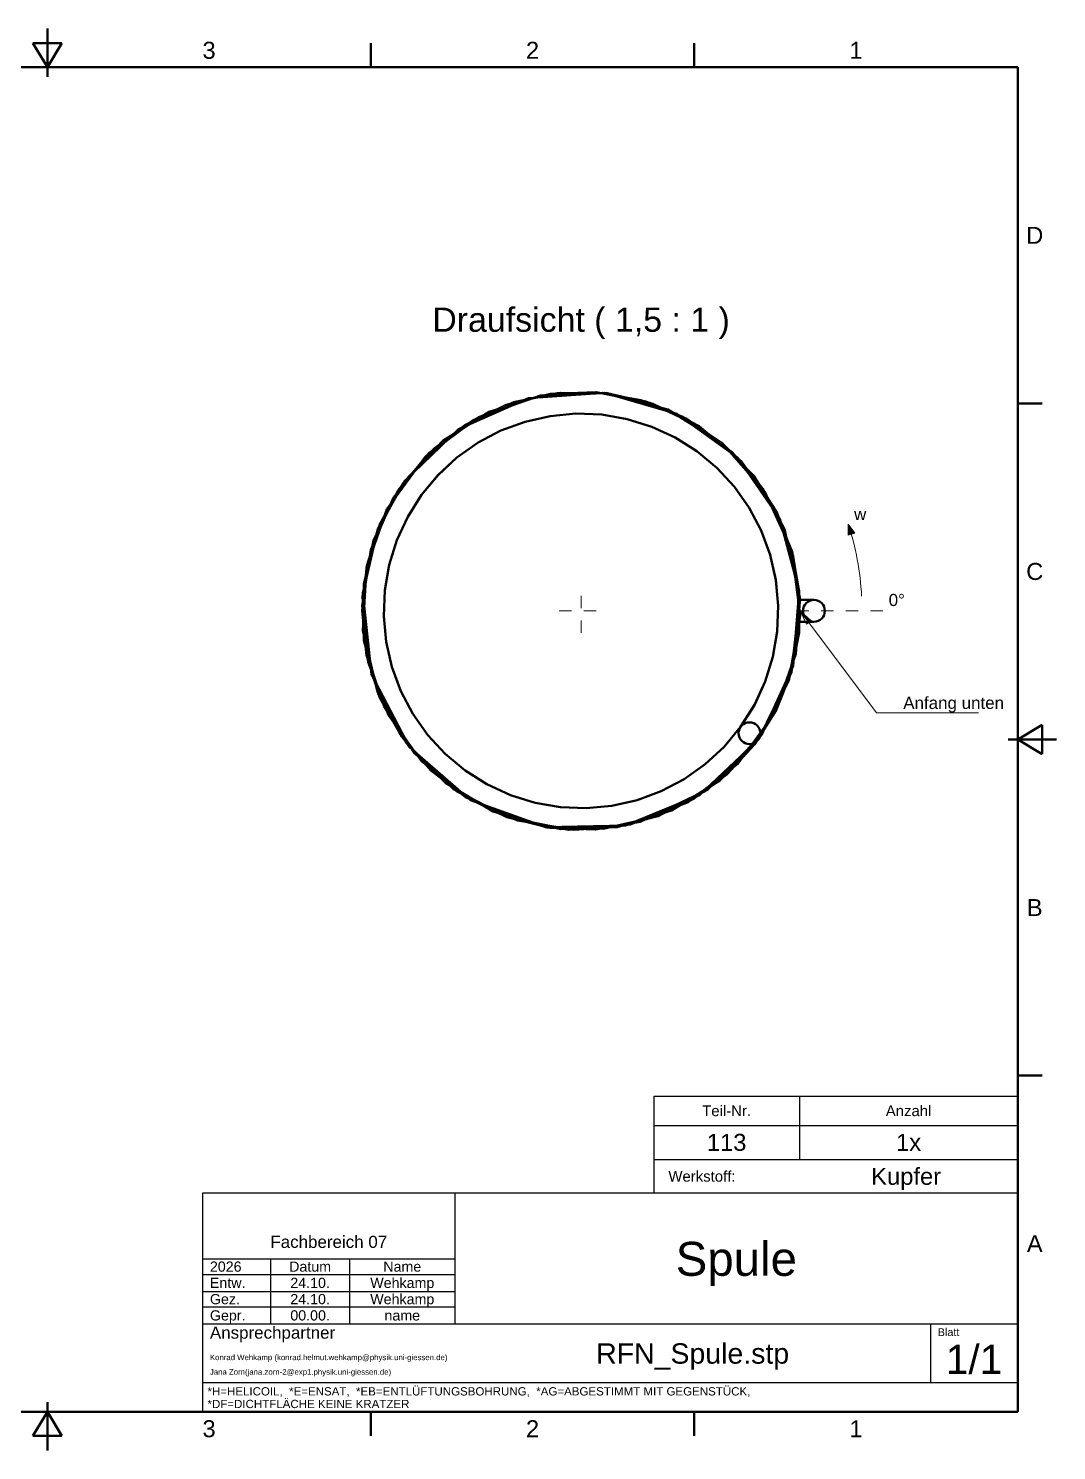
# Model space of a CAD drawing. Header units: inches. Extents: x 0.8 to 17.2, y 0.6 to 12.1.
# Drawn here: x 8.85 to 17.2, y 0.58 to 12.11 of the extents above; entities that cross this region are included whole.
import ezdxf
from ezdxf.enums import TextEntityAlignment as Align

# ---------------------------------------------------------------- set-up
doc = ezdxf.new("R2010")
doc.units = ezdxf.units.IN
doc.header["$MEASUREMENT"] = 0
doc.linetypes.add('CENTER2', pattern=[1.125, 0.75, -0.125, 0.125, -0.125])
for name, color, linetype, lineweight in [('BEMASSUNG', 7, 'Continuous', 18), ('MITTELLINIE', 7, 'CENTER2', 18), ('RAHMEN', 7, 'Continuous', 50), ('SCHRIFTFELD', 7, 'Continuous', 25), ('SICHTKANTE', 7, 'Continuous', 50), ('TEXT', 7, 'Continuous', 18)]:
    doc.layers.add(name, color=color, linetype=linetype, lineweight=lineweight)
doc.styles.add('ISO_14', font='arial.ttf')
doc.styles.add('ISO_15', font='arial.ttf')
doc.styles.add('ISO_20', font='arial.ttf')
doc.styles.add('ISO_72', font='arial.ttf')
doc.styles.add('ISO_73', font='arial.ttf')
doc.styles.add('ISO_74', font='arial.ttf')
doc.styles.add('ISO_75', font='arial.ttf')
doc.styles.add('ISO_76', font='arial.ttf')
doc.styles.add('ISO_77', font='arial.ttf')
doc.styles.add('ISO_80', font='arial.ttf')
doc.styles.add('ISO_83', font='arial.ttf')
doc.styles.add('ISO_84', font='arial.ttf')
doc.styles.add('ISO_85', font='arial.ttf')
doc.styles.add('ISO_87', font='arial.ttf')
doc.styles.add('ISO_89', font='arial.ttf')
doc.styles.add('ISO_92', font='arial.ttf')
doc.styles.add('ISO_95', font='arial.ttf')
doc.styles.add('ISO_98', font='arial.ttf')

# ---------------------------------------------------------------- blocks, each defined once
blk = doc.blocks.new('Leader Text1')
at = {"layer": 'BEMASSUNG', "color": 7, "lineweight": 18}
for p, q in [((15.187, 7.293), (15.116, 7.388)), ((15.206, 7.307), (15.116, 7.388)), ((15.116, 7.388), (15.168, 7.279)), ((15.168, 7.279), (15.206, 7.307)), ((15.187, 7.293), (15.736, 6.561)), ((15.736, 6.561), (15.913, 6.561))]:
    blk.add_line(p, q, dxfattribs=at)
at = {"layer": 'BEMASSUNG', "color": 7, "lineweight": 18, "flags": 128}
blk.add_lwpolyline([(15.206, 7.307), (15.116, 7.388), (15.168, 7.279), (15.206, 7.307)], dxfattribs=at)
at = {"layer": 'BEMASSUNG', "color": 7}
blk.add_solid([(15.206, 7.307), (15.116, 7.388), (15.168, 7.279), (15.206, 7.307)], dxfattribs=at)

msp = doc.modelspace()

# ---------------------------------------------------------------- hatches: boundary and pattern name
at = {"layer": 'BEMASSUNG'}
msp.add_hatch(color=7, dxfattribs=at).paths.add_polyline_path([(15.55952, 8.01835), (15.5071, 8.00132), (15.50654, 8.09221)])

# ---------------------------------------------------------------- linework, layer by layer
for p, q in [((15.50654, 8.09221), (15.55952, 8.01835)), ((15.5071, 8.00132), (15.50654, 8.09221)), ((15.55952, 8.01835), (15.5071, 8.00132)), ((15.91339, 6.56102), (16.56299, 6.56102))]:
    msp.add_line(p, q, dxfattribs=at)
msp.add_arc((13.33858, 7.3878), 2.27953, 3, 18, dxfattribs=at)
at = {"layer": 'MITTELLINIE', "ltscale": 0.07874}
for p, q in [((13.33858, 7.21063), (13.33858, 7.56496)), ((13.16142, 7.3878), (13.51575, 7.3878))]:
    msp.add_line(p, q, dxfattribs=at)
at = {"layer": 'MITTELLINIE', "ltscale": 0.089989}
msp.add_line((15.08661, 7.3878), (15.79528, 7.3878), dxfattribs=at)
at = {"layer": 'RAHMEN'}
for p, q in [((9.00787, 12.1122), (9.00787, 11.7185)), ((9.12598, 11.99409), (8.88976, 11.99409)), ((8.88976, 11.99409), (9.00787, 11.79724)), ((9.00787, 11.79724), (9.12598, 11.99409)), ((9.00787, 11.79724), (9.00787, 11.99409)), ((11.63255, 11.79724), (11.63255, 11.99409)), ((14.25722, 11.79724), (14.25722, 11.99409)), ((16.88189, 11.79724), (1.13386, 11.79724)), ((16.88189, 0.89173), (16.88189, 11.79724)), ((16.88189, 9.07087), (17.07874, 9.07087)), ((17.07874, 6.4626), (16.88189, 6.34449)), ((17.07874, 6.22638), (17.07874, 6.4626)), ((17.19685, 6.34449), (16.80315, 6.34449)), ((16.88189, 6.34449), (17.07874, 6.34449)), ((16.88189, 6.34449), (17.07874, 6.22638)), ((16.88189, 3.61811), (17.07874, 3.61811)), ((9.00787, 0.57677), (9.00787, 0.97047)), ((1.13386, 0.89173), (16.88189, 0.89173)), ((9.00787, 0.89173), (8.88976, 0.69488)), ((9.12598, 0.69488), (9.00787, 0.89173)), ((9.00787, 0.89173), (9.00787, 0.69488)), ((11.63255, 0.89173), (11.63255, 0.69488)), ((14.25722, 0.89173), (14.25722, 0.69488)), ((8.88976, 0.69488), (9.12598, 0.69488))]:
    msp.add_line(p, q, dxfattribs=at)
at = {"layer": 'SCHRIFTFELD'}
for p, q in [((13.92913, 3.45079), (16.88189, 3.45079)), ((13.92913, 3.45079), (13.92913, 2.66339)), ((15.11024, 3.45079), (15.11024, 2.93898)), ((13.92913, 3.21457), (16.88189, 3.21457)), ((13.92913, 2.93898), (16.88189, 2.93898)), ((16.88189, 2.66339), (10.26772, 2.66339)), ((10.26772, 2.66339), (10.26772, 0.89173)), ((12.31496, 2.66339), (12.31496, 1.60433)), ((16.88189, 0.89173), (16.88189, 2.66339)), ((10.26772, 2.13189), (12.31496, 2.13189)), ((10.8189, 2.13189), (10.8189, 1.60433)), ((11.46063, 2.13189), (11.46063, 1.60433)), ((10.26772, 2.00591), (12.31496, 2.00591)), ((10.26772, 1.86811), (12.31496, 1.86811)), ((10.26772, 1.74213), (12.31496, 1.74213)), ((10.26772, 1.60433), (16.88189, 1.60433)), ((16.17323, 1.60433), (16.17323, 1.12795)), ((10.26772, 1.12795), (16.88189, 1.12795)), ((10.26772, 0.89173), (16.88189, 0.89173))]:
    msp.add_line(p, q, dxfattribs=at)
at = {"layer": 'SICHTKANTE'}
for p, q in [((12.34482, 8.86154), (12.912, 9.11339)), ((12.50685, 8.9588), (13.00977, 9.13474)), ((12.59407, 9.00199), (13.01719, 9.13604)), ((12.73019, 9.05799), (13.09002, 9.14791)), ((12.79368, 9.07979), (13.14819, 9.1551)), ((12.80296, 9.08277), (13.17367, 9.15767)), ((12.912, 9.11339), (13.52846, 9.15522)), ((13.00977, 9.13474), (13.5369, 9.15423)), ((13.01719, 9.13604), (13.45976, 9.16121)), ((13.09002, 9.14791), (13.4595, 9.16124)), ((13.14819, 9.1551), (13.51008, 9.15707)), ((13.17367, 9.15767), (13.55153, 9.15254)), ((13.4595, 9.16124), (13.8229, 9.09808)), ((13.45976, 9.16121), (13.89518, 9.07603)), ((13.51008, 9.15707), (13.86404, 9.08592)), ((13.52846, 9.15522), (14.11613, 8.98622)), ((13.5369, 9.15423), (14.04257, 9.02)), ((13.55153, 9.15254), (13.92001, 9.06762)), ((12.21627, 8.7662), (12.59407, 9.00199)), ((12.39617, 8.89493), (12.73019, 9.05799)), ((12.45579, 8.93065), (12.80296, 9.08277)), ((12.4633, 8.93498), (12.79368, 9.07979)), ((13.8229, 9.09808), (14.16523, 8.96142)), ((13.86404, 9.08592), (14.19587, 8.94495)), ((13.89518, 9.07603), (14.29706, 8.88477)), ((13.92001, 9.06762), (14.26284, 8.90619)), ((14.04257, 9.02), (14.48566, 8.74572)), ((12.07611, 8.63904), (12.50685, 8.9588)), ((12.104, 8.66668), (12.39617, 8.89493)), ((12.10654, 8.66912), (12.4633, 8.93498)), ((12.148, 8.70764), (12.45579, 8.93065)), ((12.88392, 8.92225), (12.68753, 8.84978)), ((12.884, 8.92227), (12.6876, 8.84981)), ((13.08809, 8.96846), (12.88392, 8.92225)), ((13.08817, 8.96848), (12.884, 8.92227)), ((13.29654, 8.98764), (13.08809, 8.96846)), ((13.29663, 8.98764), (13.08817, 8.96848)), ((13.50571, 8.97944), (13.29654, 8.98764)), ((13.50581, 8.97943), (13.29663, 8.98764)), ((13.71203, 8.94401), (13.50571, 8.97944)), ((13.71213, 8.94398), (13.50581, 8.97943)), ((13.91195, 8.88195), (13.71203, 8.94401)), ((13.91206, 8.88191), (13.71213, 8.94398)), ((14.11613, 8.98622), (14.60797, 8.63216)), ((14.16523, 8.96142), (14.47235, 8.75685)), ((14.19587, 8.94495), (14.49246, 8.73994)), ((14.26284, 8.90619), (14.56447, 8.67489)), ((14.29706, 8.88477), (14.64013, 8.59826)), ((11.90857, 8.44363), (12.34482, 8.86154)), ((12.68753, 8.84978), (12.50228, 8.75229)), ((12.6876, 8.84981), (12.50234, 8.75233)), ((14.10207, 8.79433), (13.91195, 8.88195)), ((14.10217, 8.79428), (13.91206, 8.88191)), ((14.27912, 8.68265), (14.10207, 8.79433)), ((14.27922, 8.68258), (14.10217, 8.79428)), ((11.81728, 8.30718), (12.10654, 8.66912)), ((11.85566, 8.36814), (12.104, 8.66668)), ((11.89447, 8.42434), (12.148, 8.70764)), ((11.90782, 8.44243), (12.21627, 8.7662)), ((12.50228, 8.75229), (12.33134, 8.63147)), ((12.50234, 8.75233), (12.33139, 8.63151)), ((14.44008, 8.54881), (14.27912, 8.68265)), ((14.44017, 8.54873), (14.27922, 8.68258)), ((14.47235, 8.75685), (14.73123, 8.49247)), ((14.48566, 8.74572), (14.83054, 8.35404)), ((14.49246, 8.73994), (14.74189, 8.4789)), ((14.56447, 8.67489), (14.81049, 8.38446)), ((11.76337, 8.21177), (12.07611, 8.63904)), ((12.33134, 8.63147), (12.17763, 8.48936)), ((12.33139, 8.63151), (12.17767, 8.4894)), ((14.5822, 8.39511), (14.44008, 8.54881)), ((14.58228, 8.39501), (14.44017, 8.54873)), ((14.60797, 8.63216), (14.95123, 8.13558)), ((14.64013, 8.59826), (14.9011, 8.2358)), ((11.68879, 8.04953), (11.90857, 8.44363)), ((11.68988, 8.05292), (11.90782, 8.44243)), ((11.70896, 8.09784), (11.89447, 8.42434)), ((12.17763, 8.48936), (12.04378, 8.32841)), ((12.17767, 8.4894), (12.04381, 8.32845)), ((14.73123, 8.49247), (14.93029, 8.17909)), ((14.74189, 8.4789), (14.93374, 8.17209)), ((11.63144, 7.88324), (11.81728, 8.30718)), ((11.65508, 7.95825), (11.85566, 8.36814)), ((12.04378, 8.32841), (11.93209, 8.15136)), ((12.04381, 8.32845), (11.93211, 8.1514)), ((14.70303, 8.22418), (14.5822, 8.39511)), ((14.70311, 8.22406), (14.58228, 8.39501)), ((14.81049, 8.38446), (14.98796, 8.0508)), ((14.83054, 8.35404), (15.04779, 7.87591)), ((11.59616, 7.73982), (11.76337, 8.21177)), ((14.80053, 8.03893), (14.70303, 8.22418)), ((14.80059, 8.0388), (14.70311, 8.22406)), ((14.9011, 8.2358), (15.05021, 7.86799)), ((11.59897, 7.75316), (11.70896, 8.09784)), ((11.93209, 8.15136), (11.84446, 7.96125)), ((11.93211, 8.1514), (11.84447, 7.96129)), ((14.93029, 8.17909), (15.06009, 7.83057)), ((14.93374, 8.17209), (15.05964, 7.83245)), ((14.95123, 8.13558), (15.10861, 7.55085)), ((11.56665, 7.53195), (11.68988, 8.05292)), ((11.57452, 7.60606), (11.68879, 8.04953)), ((11.84446, 7.96125), (11.78239, 7.76133)), ((11.84447, 7.96129), (11.7824, 7.76136)), ((14.87301, 7.84255), (14.80053, 8.03893)), ((14.87305, 7.8424), (14.80059, 8.0388)), ((14.98796, 8.0508), (15.11277, 7.49609)), ((11.56146, 7.42783), (11.63144, 7.88324)), ((11.56495, 7.50518), (11.65508, 7.95825)), ((15.04779, 7.87591), (15.11583, 7.35027)), ((15.05021, 7.86799), (15.10929, 7.54331)), ((11.56107, 7.39098), (11.59897, 7.75316)), ((11.5682, 7.22937), (11.59616, 7.73982)), ((11.7824, 7.76136), (11.74695, 7.55505)), ((11.78239, 7.76133), (11.74695, 7.55502)), ((14.91924, 7.63838), (14.87301, 7.84255)), ((14.91926, 7.63822), (14.87305, 7.8424)), ((15.05964, 7.83245), (15.11393, 7.47635)), ((15.06009, 7.83057), (15.11454, 7.4644)), ((14.93842, 7.42993), (14.91924, 7.63838)), ((14.93843, 7.42976), (14.91926, 7.63822)), ((11.59431, 7.04524), (11.56495, 7.50518)), ((11.63744, 6.87255), (11.56665, 7.53195)), ((11.57717, 7.14848), (11.57452, 7.60606)), ((11.74695, 7.55505), (11.73874, 7.34587)), ((11.74695, 7.55502), (11.73874, 7.34584)), ((15.10861, 7.55085), (15.05935, 6.94184)), ((15.10929, 7.54331), (15.10729, 7.21262)), ((11.5976, 7.02901), (11.56107, 7.39098)), ((11.61053, 6.97131), (11.56146, 7.42783)), ((14.93022, 7.22059), (14.93843, 7.42976)), ((14.93023, 7.22075), (14.93842, 7.42993)), ((15.11277, 7.49609), (15.04506, 6.89006)), ((15.11454, 7.4644), (15.08172, 7.03962)), ((15.1139, 7.47638), (15.12034, 7.47638)), ((15.12034, 7.47638), (15.12675, 7.47638)), ((15.12675, 7.47638), (15.13312, 7.47638)), ((15.13312, 7.47638), (15.13941, 7.47638)), ((15.13941, 7.47638), (15.14563, 7.47638)), ((15.14563, 7.47638), (15.15173, 7.47638)), ((15.15173, 7.47638), (15.15771, 7.47638)), ((15.15771, 7.47638), (15.16355, 7.47638)), ((15.16355, 7.47638), (15.16923, 7.47638)), ((15.16923, 7.47638), (15.17473, 7.47638)), ((15.17473, 7.47638), (15.18003, 7.47638)), ((15.18003, 7.47638), (15.18513, 7.47638)), ((15.18513, 7.47638), (15.19001, 7.47638)), ((15.19001, 7.47638), (15.19464, 7.47638)), ((15.19464, 7.47638), (15.19903, 7.47638)), ((15.19903, 7.47638), (15.20315, 7.47638)), ((15.20315, 7.47638), (15.20699, 7.47638)), ((15.20699, 7.47638), (15.21055, 7.47638)), ((15.21055, 7.47638), (15.21381, 7.47638)), ((15.21381, 7.47638), (15.21676, 7.47638)), ((15.21676, 7.47638), (15.21939, 7.47638)), ((15.21939, 7.47638), (15.22169, 7.47638)), ((15.22169, 7.47638), (15.22366, 7.47638)), ((15.22366, 7.47638), (15.22529, 7.47638)), ((15.22529, 7.47638), (15.22554, 7.47638)), ((15.22554, 7.47638), (15.22577, 7.47638)), ((15.22577, 7.47638), (15.226, 7.47638)), ((15.226, 7.47638), (15.22622, 7.47638)), ((15.22622, 7.47638), (15.22643, 7.47638)), ((15.22643, 7.47638), (15.22662, 7.47638)), ((15.22662, 7.47638), (15.22681, 7.47638)), ((15.22681, 7.47638), (15.22698, 7.47638)), ((15.22698, 7.47638), (15.22715, 7.47638)), ((15.22715, 7.47638), (15.2273, 7.47638)), ((15.2273, 7.47638), (15.22745, 7.47638)), ((15.22745, 7.47638), (15.22758, 7.47638)), ((15.22758, 7.47638), (15.2277, 7.47638)), ((15.2277, 7.47638), (15.22781, 7.47638)), ((15.22781, 7.47638), (15.22791, 7.47638)), ((15.22791, 7.47638), (15.22801, 7.47638)), ((15.22801, 7.47638), (15.22809, 7.47638)), ((15.22809, 7.47638), (15.22815, 7.47638)), ((15.22815, 7.47638), (15.22821, 7.47638)), ((15.22821, 7.47638), (15.22826, 7.47638)), ((15.22826, 7.47638), (15.2283, 7.47638)), ((15.2283, 7.47638), (15.22833, 7.47638)), ((15.22833, 7.47638), (15.22834, 7.47638)), ((15.22834, 7.47638), (15.22835, 7.47638)), ((11.73874, 7.34587), (11.7579, 7.13741)), ((11.73874, 7.34584), (11.7579, 7.13739)), ((15.11583, 7.35027), (15.02404, 6.82315)), ((15.11402, 7.29921), (15.11779, 7.29921)), ((15.11779, 7.29921), (15.12156, 7.29921)), ((15.12156, 7.29921), (15.12533, 7.29921)), ((15.12533, 7.29921), (15.12906, 7.29921)), ((15.12906, 7.29921), (15.13277, 7.29921)), ((15.13277, 7.29921), (15.13649, 7.29921)), ((15.13649, 7.29921), (15.14018, 7.29921)), ((15.14018, 7.29921), (15.14379, 7.29921)), ((15.14379, 7.29921), (15.1474, 7.29921)), ((15.1474, 7.29921), (15.15101, 7.29921)), ((15.15101, 7.29921), (15.15451, 7.29921)), ((15.15451, 7.29921), (15.15797, 7.29921)), ((15.15797, 7.29921), (15.16143, 7.29921)), ((15.16143, 7.29921), (15.16484, 7.29921)), ((15.16484, 7.29921), (15.16811, 7.29921)), ((15.16811, 7.29921), (15.17138, 7.29921)), ((15.17138, 7.29921), (15.17465, 7.29921)), ((15.17465, 7.29921), (15.17773, 7.29921)), ((15.17773, 7.29921), (15.18077, 7.29921)), ((15.18077, 7.29921), (15.18381, 7.29921)), ((15.18381, 7.29921), (15.18674, 7.29921)), ((15.18674, 7.29921), (15.18952, 7.29921)), ((15.18952, 7.29921), (15.1923, 7.29921)), ((15.1923, 7.29921), (15.19508, 7.29921)), ((15.19508, 7.29921), (15.19756, 7.29921)), ((15.19756, 7.29921), (15.20004, 7.29921)), ((15.20004, 7.29921), (15.20252, 7.29921)), ((15.20252, 7.29921), (15.20481, 7.29921)), ((15.20481, 7.29921), (15.20696, 7.29921)), ((15.20696, 7.29921), (15.20911, 7.29921)), ((15.20911, 7.29921), (15.21121, 7.29921)), ((15.21121, 7.29921), (15.21301, 7.29921)), ((15.21301, 7.29921), (15.2148, 7.29921)), ((15.2148, 7.29921), (15.2166, 7.29921)), ((15.2166, 7.29921), (15.21813, 7.29921)), ((15.21813, 7.29921), (15.21955, 7.29921)), ((15.21955, 7.29921), (15.22097, 7.29921)), ((15.22097, 7.29921), (15.22228, 7.29921)), ((15.22228, 7.29921), (15.2233, 7.29921)), ((15.2233, 7.29921), (15.22433, 7.29921)), ((15.22433, 7.29921), (15.22536, 7.29921)), ((15.22536, 7.29921), (15.22604, 7.29921)), ((15.22604, 7.29921), (15.22666, 7.29921)), ((15.22666, 7.29921), (15.22728, 7.29921)), ((15.22728, 7.29921), (15.22772, 7.29921)), ((15.22772, 7.29921), (15.22793, 7.29921)), ((15.22793, 7.29921), (15.22814, 7.29921)), ((15.22814, 7.29921), (15.22835, 7.29921)), ((11.68666, 6.73128), (11.5682, 7.22937)), ((14.89478, 7.01427), (14.93022, 7.22059)), ((14.89482, 7.01444), (14.93023, 7.22075)), ((15.10729, 7.21262), (15.04443, 6.88821)), ((11.69577, 6.70883), (11.57717, 7.14848)), ((11.7397, 6.61099), (11.59431, 7.04524)), ((11.7579, 7.13741), (11.8041, 6.93323)), ((11.7579, 7.13739), (11.80411, 6.93322)), ((15.08172, 7.03962), (14.9118, 6.56042)), ((11.70672, 6.68295), (11.5976, 7.02901)), ((11.77469, 6.54285), (11.61053, 6.97131)), ((11.8041, 6.93323), (11.87656, 6.73683)), ((11.80411, 6.93322), (11.87657, 6.73682)), ((15.05935, 6.94184), (14.80259, 6.37959)), ((14.83271, 6.81434), (14.89478, 7.01427)), ((14.83277, 6.81451), (14.89482, 7.01444)), ((11.94546, 6.28364), (11.63744, 6.87255)), ((14.74508, 6.62423), (14.83271, 6.81434)), ((14.74516, 6.62439), (14.83277, 6.81451)), ((15.04506, 6.89006), (14.77733, 6.34391)), ((15.02404, 6.82315), (14.77849, 6.3456)), ((15.04443, 6.88821), (14.9229, 6.58148)), ((11.9399, 6.29073), (11.68666, 6.73128)), ((11.92102, 6.31535), (11.69577, 6.70883)), ((11.87656, 6.73683), (11.97404, 6.55157)), ((11.87657, 6.73682), (11.97404, 6.55157)), ((11.88346, 6.36687), (11.70672, 6.68295)), ((11.98949, 6.23038), (11.7397, 6.61099)), ((14.63338, 6.44718), (14.74508, 6.62423)), ((14.63349, 6.44733), (14.74516, 6.62439)), ((14.9229, 6.58148), (14.74683, 6.30282)), ((12.04381, 6.16986), (11.77469, 6.54285)), ((11.97404, 6.55157), (12.09486, 6.38062)), ((11.97404, 6.55157), (12.09486, 6.38062)), ((14.9118, 6.56042), (14.61142, 6.14692)), ((12.12037, 6.09331), (11.88346, 6.36687)), ((12.09486, 6.38062), (12.23695, 6.2269)), ((12.09486, 6.38062), (12.23696, 6.2269)), ((14.80259, 6.37959), (14.36526, 5.93683)), ((14.49941, 6.2861), (14.63328, 6.44704)), ((14.49947, 6.28616), (14.63333, 6.44711)), ((12.23776, 5.99216), (11.92102, 6.31535)), ((12.30404, 5.94232), (11.9399, 6.29073)), ((12.44156, 5.85325), (11.94546, 6.28364)), ((12.32651, 5.92655), (11.98949, 6.23038)), ((14.77594, 6.342), (14.29955, 5.89246)), ((14.34569, 6.14401), (14.49941, 6.2861)), ((14.34575, 6.14406), (14.49947, 6.28616)), ((14.7748, 6.3405), (14.36316, 5.93521)), ((14.77666, 6.34297), (14.46502, 6.01272)), ((14.74683, 6.30282), (14.5221, 6.06152)), ((12.40143, 5.87735), (12.04381, 6.16986)), ((12.23695, 6.2269), (12.3979, 6.09305)), ((12.23696, 6.2269), (12.39791, 6.09304)), ((14.17473, 6.0232), (14.34569, 6.14401)), ((14.17479, 6.02324), (14.34575, 6.14406)), ((14.61142, 6.14692), (14.20831, 5.83752)), ((12.408, 5.87324), (12.12037, 6.09331)), ((12.3979, 6.09305), (12.57494, 5.98134)), ((12.39791, 6.09304), (12.57496, 5.98133)), ((13.98947, 5.92574), (14.17473, 6.0232)), ((13.98953, 5.92577), (14.17479, 6.02324)), ((14.46502, 6.01272), (14.07276, 5.769)), ((14.5221, 6.06152), (14.25631, 5.86564)), ((12.62623, 5.75921), (12.23776, 5.99216)), ((12.74843, 5.71107), (12.30404, 5.94232)), ((12.72949, 5.71787), (12.32651, 5.92655)), ((12.57494, 5.98134), (12.76504, 5.8937)), ((12.57496, 5.98133), (12.76507, 5.89369)), ((12.76504, 5.8937), (12.96496, 5.83162)), ((12.76507, 5.89369), (12.96499, 5.83162)), ((14.29955, 5.89246), (13.69915, 5.64708)), ((13.79307, 5.85329), (13.98947, 5.92574)), ((13.79313, 5.85331), (13.98953, 5.92577)), ((14.36526, 5.93683), (13.81689, 5.67573)), ((14.36316, 5.93521), (13.96385, 5.72384)), ((12.82385, 5.68642), (12.40143, 5.87735)), ((12.73507, 5.71584), (12.408, 5.87324)), ((13.05287, 5.63331), (12.44156, 5.85325)), ((12.96496, 5.83162), (13.17127, 5.79617)), ((12.96499, 5.83162), (13.17131, 5.79617)), ((13.17127, 5.79617), (13.38044, 5.78795)), ((13.17131, 5.79617), (13.38049, 5.78795)), ((13.38044, 5.78795), (13.5889, 5.8071)), ((13.38049, 5.78795), (13.58895, 5.80711)), ((13.5889, 5.8071), (13.79307, 5.85329)), ((13.58895, 5.80711), (13.79313, 5.85331)), ((14.07276, 5.769), (13.63166, 5.63451)), ((14.20831, 5.83752), (13.73799, 5.65572)), ((14.25631, 5.86564), (13.95864, 5.72193)), ((13.06254, 5.63178), (12.62623, 5.75921)), ((13.17379, 5.61784), (12.72949, 5.71787)), ((13.08835, 5.62802), (12.73507, 5.71584)), ((13.23866, 5.61306), (12.74843, 5.71107)), ((13.27849, 5.6112), (12.82385, 5.68642)), ((13.73799, 5.65572), (13.23866, 5.61306)), ((13.81689, 5.67573), (13.45231, 5.6138)), ((13.96385, 5.72384), (13.51889, 5.61944)), ((13.95864, 5.72193), (13.63975, 5.63571)), ((13.69915, 5.64708), (13.05287, 5.63331)), ((13.51889, 5.61944), (13.06254, 5.63178)), ((13.45231, 5.6138), (13.08835, 5.62802)), ((13.63166, 5.63451), (13.17379, 5.61784)), ((13.63975, 5.63571), (13.27849, 5.6112))]:
    msp.add_line(p, q, dxfattribs=at)
for centre in [(15.22835, 7.3878), (14.70499, 6.39504)]:
    msp.add_circle(centre, 0.08858, dxfattribs=at)

# ---------------------------------------------------------------- block references
at = {"layer": 'BEMASSUNG'}
msp.add_blockref('Leader Text1', (0, 0), dxfattribs=at)

# ---------------------------------------------------------------- texts
at = {"layer": 'RAHMEN', "style": 'ISO_14'}
for s, p in [('3', (10.32021, 11.93504)), ('2', (12.94488, 11.93504)), ('1', (15.56955, 11.93504)), ('D', (17.01969, 10.43406)), ('C', (17.01969, 7.70768)), ('B', (17.01969, 4.9813)), ('A', (17.01969, 2.25492)), ('3', (10.32021, 0.75394)), ('2', (12.94488, 0.75394)), ('1', (15.56955, 0.75394))]:
    msp.add_text(s, height=0.1378, dxfattribs=at).set_placement(p, align=Align.MIDDLE_CENTER)
at = {"layer": 'SCHRIFTFELD'}
for s, height, style, p in [('Teil-Nr.', 0.086614, 'ISO_74', (14.51969, 3.33268)), ('Anzahl', 0.086614, 'ISO_74', (15.99606, 3.33268)), ('Fachbereich 07', 0.0984252, 'ISO_72', (11.29134, 2.26969))]:
    msp.add_text(s, height=height, dxfattribs=dict(at, style=style)).set_placement(p, align=Align.MIDDLE_CENTER)
for s, height, style, p in [('Werkstoff:', 0.086614, 'ISO_75', (14.04724, 2.80118)), ('Ansprechpartner', 0.0984252, 'ISO_73', (10.32677, 1.53346)), ('Blatt', 0.062992, 'ISO_77', (16.23228, 1.5374))]:
    msp.add_text(s, height=height, dxfattribs=dict(at, style=style)).set_placement(p, align=Align.MIDDLE_LEFT)
at = {"layer": 'SCHRIFTFELD', "color": 8, "true_color": 0x808080, "style": 'ISO_80'}
for s, p in [('*H=HELICOIL,  *E=ENSAT,  *EB=ENTLÜFTUNGSBOHRUNG,  *AG=ABGESTIMMT MIT GEGENSTÜCK,', (10.30709, 1.05709)), ('*DF=DICHTFLÄCHE KEINE KRATZER', (10.30709, 0.95472))]:
    msp.add_text(s, height=0.0669291, dxfattribs=at).set_placement(p, align=Align.MIDDLE_LEFT)
at = {"layer": 'TEXT'}
for s, height, style, p in [('Draufsicht ( 1,5 : 1 )', 0.1968504, 'ISO_20', (13.33858, 9.75)), ('Datum', 0.082677, 'ISO_85', (11.13976, 2.0689)), ('Name', 0.082677, 'ISO_85', (11.8878, 2.0689))]:
    msp.add_text(s, height=height, dxfattribs=dict(at, style=style)).set_placement(p, align=Align.MIDDLE_CENTER)
at = {"layer": 'TEXT', "style": 'ISO_76'}
for s, height, p in [('w', 0.09843, (15.55379, 8.1237)), ('0°', 0.098425, (15.83465, 7.42717)), ('Anfang unten', 0.0984252, (15.95276, 6.59252))]:
    msp.add_text(s, height=height, dxfattribs=at).set_placement(p)
at = {"layer": 'TEXT', "color": 5, "true_color": 0x0000ff}
for s, height, style, p in [('113', 0.137795, 'ISO_15', (14.51969, 3.07677)), ('1x', 0.137795, 'ISO_15', (15.99606, 3.07677)), ('Kupfer', 0.137795, 'ISO_15', (15.97638, 2.80118)), ('Spule', 0.275591, 'ISO_92', (14.59843, 2.13189)), ('24.10.', 0.082677, 'ISO_83', (11.13976, 1.93701)), ('Wehkamp', 0.082677, 'ISO_83', (11.8878, 1.93701)), ('24.10.', 0.082677, 'ISO_83', (11.13976, 1.80512)), ('Wehkamp', 0.082677, 'ISO_83', (11.8878, 1.80512)), ('00.00.', 0.082677, 'ISO_83', (11.13976, 1.67323)), ('name', 0.082677, 'ISO_83', (11.8878, 1.67323)), ('RFN_Spule.stp', 0.1653543, 'ISO_89', (14.24409, 1.36417)), ('1/1', 0.23622, 'ISO_98', (16.52756, 1.31693))]:
    msp.add_text(s, height=height, dxfattribs=dict(at, style=style)).set_placement(p, align=Align.MIDDLE_CENTER)
at = {"layer": 'TEXT', "color": 5, "true_color": 0x0000ff, "style": 'ISO_87'}
msp.add_text('2026', height=0.082677, dxfattribs=at).set_placement((10.32677, 2.0689), align=Align.MIDDLE_LEFT)
at = {"layer": 'TEXT'}
for s, height, style, p in [('Entw.', 0.082677, 'ISO_84', (10.32677, 1.93701)), ('Gez.', 0.082677, 'ISO_84', (10.32677, 1.80512)), ('Gepr.', 0.082677, 'ISO_84', (10.32677, 1.67323)), ('Konrad Wehkamp (konrad.helmut.wehkamp@physik.uni-giessen.de)', 0.0452756, 'ISO_95', (10.32677, 1.33268)), ('Jana Zorn(jana.zorn-2@exp1.physik.uni-giessen.de)', 0.0452756, 'ISO_95', (10.32677, 1.21457))]:
    msp.add_text(s, height=height, dxfattribs=dict(at, style=style)).set_placement(p, align=Align.MIDDLE_LEFT)

doc.saveas('drawing.dxf')
